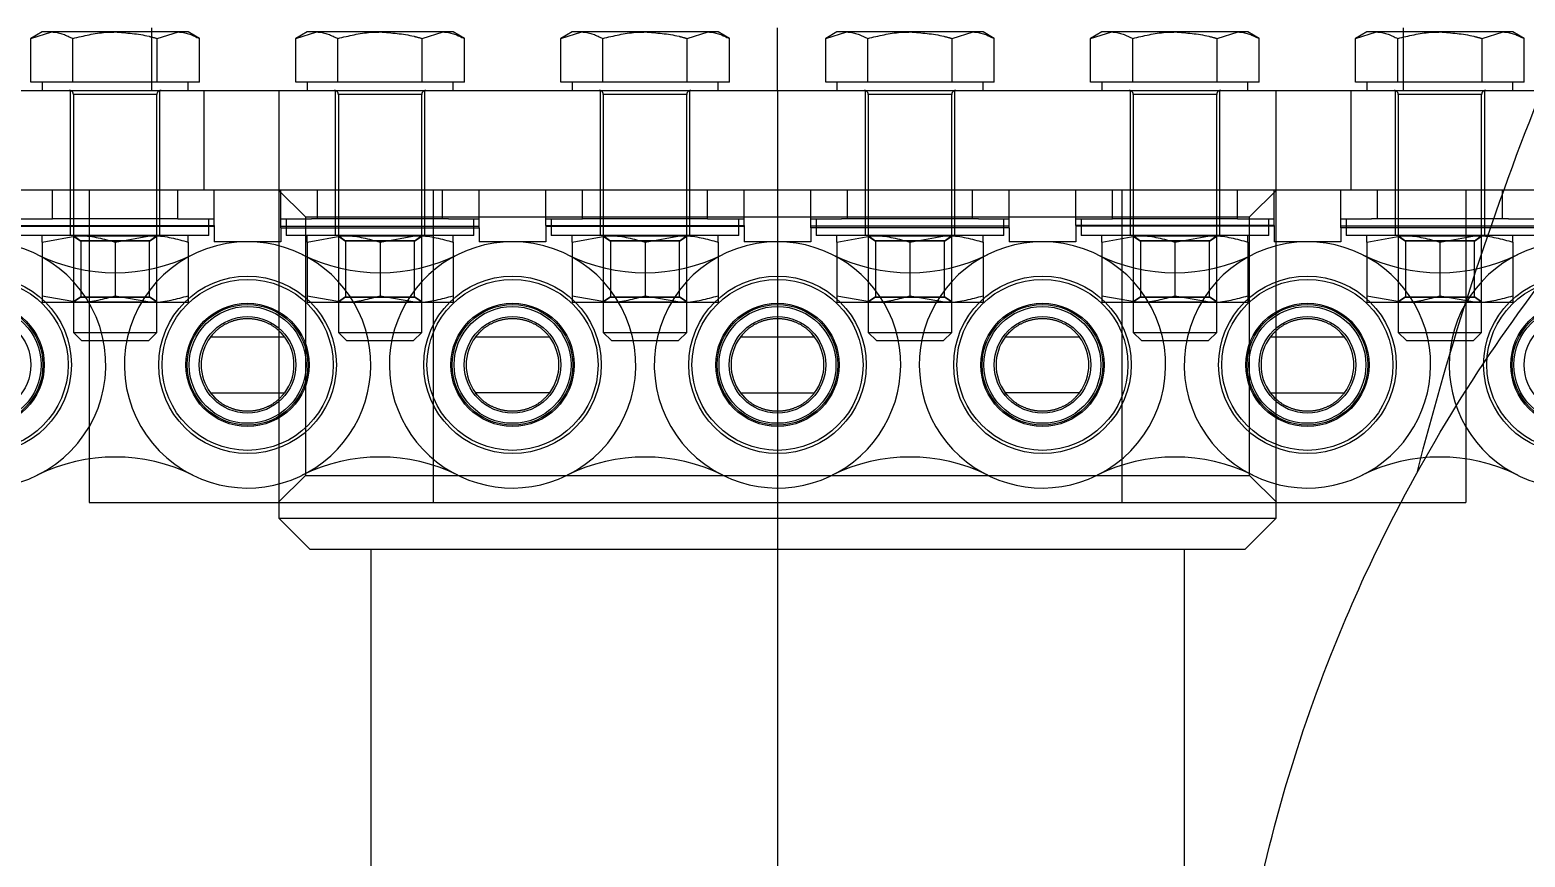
# Model space of a CAD drawing. Header units: metres. Extents: x 0 to 63075, y 0 to 44550.
# Drawn here: x 39811.7 to 39883.4, y 35993.5 to 36033.2 of the extents above; entities that cross this region are included whole.
import ezdxf

# ---------------------------------------------------------------- set-up
doc = ezdxf.new("R2010")
doc.units = ezdxf.units.M
doc.header["$LTSCALE"] = 75
doc.linetypes.add('HIDDEN2', pattern=[4.7625, 3.175, -1.5875])
for name, color, linetype in [('SDM', 7, 'Continuous'), ('SL1', 8, 'Continuous'), ('ST1', 7, 'HIDDEN2')]:
    doc.layers.add(name, color=color, linetype=linetype)

# ---------------------------------------------------------------- blocks, each defined once
blk = doc.blocks.new('A$Cf33ee68d')
at = {"layer": 'SL1'}
for points, knots in [([(16195.296, 7808.567), (16196.867, 7814.73), (16198.828, 7820.731), (16208.419, 7844.958), (16218.991, 7861.101), (16247.397, 7893.411), (16266.462, 7908.034), (16309.424, 7933.233), (16333.723, 7943.414), (16385.193, 7959.218), (16412.378, 7964.798), (16461.236, 7970.687), (16482.602, 7971.951), (16503.97, 7971.951)], [3.268342, 3.268342, 3.268342, 3.268342, 3.33702, 3.33702, 3.555753, 3.555753, 3.847507, 3.847507, 4.161667, 4.161667, 4.475826, 4.475826, 4.712315, 4.712315, 4.712315, 4.712315]), ([(16193.641, 7805.406), (16194.78, 7807.714), (16196.043, 7809.97), (16198.811, 7814.377), (16200.322, 7816.531), (16203.569, 7820.696), (16205.309, 7822.711), (16208.996, 7826.578), (16210.948, 7828.434), (16215.038, 7831.965), (16217.183, 7833.644), (16221.638, 7836.806), (16223.954, 7838.292), (16228.729, 7841.055), (16231.194, 7842.335), (16236.243, 7844.675), (16238.834, 7845.738), (16244.11, 7847.635), (16246.802, 7848.472), (16252.256, 7849.912), (16255.024, 7850.516), (16260.605, 7851.486), (16263.425, 7851.853), (16269.156, 7852.352), (16272.075, 7852.479), (16277.832, 7852.479), (16280.677, 7852.359), (16286.334, 7851.878), (16289.153, 7851.518), (16294.733, 7850.561), (16297.501, 7849.964), (16302.954, 7848.538), (16305.645, 7847.709), (16310.921, 7845.826), (16313.512, 7844.771), (16318.564, 7842.446), (16321.031, 7841.174), (16325.812, 7838.425), (16328.133, 7836.945), (16332.6, 7833.794), (16334.751, 7832.119), (16338.862, 7828.592), (16340.824, 7826.736), (16344.537, 7822.861), (16346.292, 7820.84), (16349.57, 7816.653), (16351.098, 7814.484), (16353.908, 7810.025), (16355.194, 7807.73), (16357.506, 7803.043), (16358.536, 7800.645), (16360.328, 7795.779), (16361.092, 7793.304), (16362.348, 7788.309), (16362.841, 7785.783), (16363.552, 7780.711), (16363.772, 7778.158), (16363.935, 7773.059), (16363.881, 7770.505), (16363.499, 7765.425), (16363.172, 7762.894), (16362.252, 7757.881), (16361.658, 7755.393), (16360.402, 7751.145), (16359.799, 7749.363), (16359.128, 7747.605)], [0, 0, 0, 0, 8.347088, 8.347088, 16.801546, 16.801546, 25.294866, 25.294866, 33.816343, 33.816343, 42.354668, 42.354668, 50.900516, 50.900516, 59.447382, 59.447382, 67.991426, 67.991426, 76.530877, 76.530877, 85.065412, 85.065412, 93.595637, 93.595637, 102.341976, 102.341976, 110.866853, 110.866853, 119.392248, 119.392248, 127.919257, 127.919257, 136.449361, 136.449361, 144.983739, 144.983739, 153.523022, 153.523022, 162.066924, 162.066924, 170.613742, 170.613742, 179.159719, 179.159719, 187.698431, 187.698431, 196.220556, 196.220556, 204.714645, 204.714645, 213.169447, 213.169447, 221.577596, 221.577596, 229.939064, 229.939064, 238.262231, 238.262231, 246.561882, 246.561882, 254.855919, 254.855919, 263.16276, 263.16276, 269.274674, 269.274674, 269.274674, 269.274674]), ([(16190.853, 7747.605), (16189.969, 7749.921), (16189.203, 7752.281), (16188.226, 7755.911), (16187.926, 7757.16), (16187.126, 7760.921), (16186.727, 7763.457), (16186.204, 7768.543), (16186.079, 7771.099), (16186.103, 7776.197), (16186.252, 7778.745), (16186.677, 7782.541), (16186.852, 7783.802), (16187.48, 7787.574), (16188.034, 7790.073), (16189.403, 7794.999), (16190.22, 7797.433), (16191.909, 7801.711), (16192.737, 7803.577), (16193.641, 7805.406)], [489.045531, 489.045531, 489.045531, 489.045531, 497.101846, 497.101846, 501.282361, 501.282361, 509.624189, 509.624189, 517.937387, 517.937387, 526.233023, 526.233023, 530.377623, 530.377623, 538.691256, 538.691256, 547.022089, 547.022089, 553.640068, 553.640068, 553.640068, 553.640068])]:
    blk.add_open_spline(points, degree=3, knots=knots, dxfattribs=at)
blk = doc.blocks.new('A$C6e6623c1')
at = {"layer": 'ST1'}
for p, q in [((4330.536, 1709.84), (4331.546, 1710.152)), ((4331.078, 1710.152), (4330.536, 1709.84)), ((4331.546, 1710.152), (4331.078, 1710.152)), ((4334.578, 1710.152), (4331.546, 1710.152)), ((4337.609, 1710.152), (4334.578, 1710.152)), ((4336.328, 1710.353), (4336.328, 1707.353)), ((4336.598, 1709.84), (4337.609, 1710.152)), ((4338.078, 1710.152), (4337.609, 1710.152)), ((4338.619, 1709.84), (4338.078, 1710.152)), ((4343.236, 1709.84), (4344.246, 1710.152)), ((4343.778, 1710.152), (4343.236, 1709.84)), ((4344.246, 1710.152), (4343.778, 1710.152)), ((4347.278, 1710.152), (4344.246, 1710.152)), ((4350.309, 1710.152), (4347.278, 1710.152)), ((4349.298, 1709.84), (4350.309, 1710.152)), ((4350.778, 1710.152), (4350.309, 1710.152)), ((4351.319, 1709.84), (4350.778, 1710.152)), ((4355.936, 1709.84), (4356.946, 1710.152)), ((4356.478, 1710.152), (4355.936, 1709.84)), ((4356.946, 1710.152), (4356.478, 1710.152)), ((4359.978, 1710.152), (4356.946, 1710.152)), ((4363.009, 1710.152), (4359.978, 1710.152)), ((4361.998, 1709.84), (4363.009, 1710.152)), ((4363.478, 1710.152), (4363.009, 1710.152)), ((4364.019, 1709.84), (4363.478, 1710.152)), ((4366.327, 1707.353), (4366.327, 1710.353)), ((4368.636, 1709.84), (4369.646, 1710.152)), ((4369.178, 1710.152), (4368.636, 1709.84)), ((4369.646, 1710.152), (4369.178, 1710.152)), ((4372.678, 1710.152), (4369.646, 1710.152)), ((4375.709, 1710.152), (4372.678, 1710.152)), ((4374.698, 1709.84), (4375.709, 1710.152)), ((4376.178, 1710.152), (4375.709, 1710.152)), ((4376.719, 1709.84), (4376.178, 1710.152)), ((4381.336, 1709.84), (4382.346, 1710.152)), ((4381.878, 1710.152), (4381.336, 1709.84)), ((4382.346, 1710.152), (4381.878, 1710.152)), ((4385.378, 1710.152), (4382.346, 1710.152)), ((4388.409, 1710.152), (4385.378, 1710.152)), ((4387.398, 1709.84), (4388.409, 1710.152)), ((4388.878, 1710.152), (4388.409, 1710.152)), ((4389.419, 1709.84), (4388.878, 1710.152)), ((4394.036, 1709.84), (4395.046, 1710.152)), ((4394.578, 1710.152), (4394.036, 1709.84)), ((4395.046, 1710.152), (4394.578, 1710.152)), ((4398.078, 1710.152), (4395.046, 1710.152)), ((4396.328, 1707.353), (4396.328, 1710.353)), ((4401.109, 1710.152), (4398.078, 1710.152)), ((4400.098, 1709.84), (4401.109, 1710.152)), ((4401.578, 1710.152), (4401.109, 1710.152)), ((4402.119, 1709.84), (4401.578, 1710.152)), ((4330.536, 1707.753), (4330.536, 1709.84)), ((4332.557, 1707.753), (4332.557, 1709.84)), ((4336.598, 1707.753), (4336.598, 1709.84)), ((4338.619, 1707.753), (4338.619, 1709.84)), ((4343.236, 1707.753), (4343.236, 1709.84)), ((4345.257, 1707.753), (4345.257, 1709.84)), ((4349.298, 1707.753), (4349.298, 1709.84)), ((4351.319, 1707.753), (4351.319, 1709.84)), ((4355.936, 1707.753), (4355.936, 1709.84)), ((4357.957, 1707.753), (4357.957, 1709.84)), ((4361.998, 1707.753), (4361.998, 1709.84)), ((4364.019, 1707.753), (4364.019, 1709.84)), ((4368.636, 1707.753), (4368.636, 1709.84)), ((4370.657, 1707.753), (4370.657, 1709.84)), ((4374.698, 1707.753), (4374.698, 1709.84)), ((4376.719, 1707.753), (4376.719, 1709.84)), ((4381.336, 1707.753), (4381.336, 1709.84)), ((4383.357, 1707.753), (4383.357, 1709.84)), ((4387.398, 1707.753), (4387.398, 1709.84)), ((4389.419, 1707.753), (4389.419, 1709.84)), ((4394.036, 1707.753), (4394.036, 1709.84)), ((4396.057, 1707.753), (4396.057, 1709.84)), ((4400.098, 1707.753), (4400.098, 1709.84)), ((4402.119, 1707.753), (4402.119, 1709.84)), ((4312.468, 1707.353), (4420.188, 1707.353)), ((4331.546, 1707.753), (4330.536, 1707.753)), ((4331.078, 1707.753), (4331.078, 1707.353)), ((4332.557, 1707.753), (4331.546, 1707.753)), ((4332.428, 1707.353), (4332.428, 1702.59)), ((4334.578, 1707.753), (4332.557, 1707.753)), ((4336.578, 1707.152), (4332.578, 1707.152)), ((4332.578, 1707.152), (4332.578, 1695.743)), ((4336.598, 1707.753), (4334.578, 1707.753)), ((4336.578, 1695.743), (4336.578, 1707.152)), ((4337.609, 1707.753), (4336.598, 1707.753)), ((4336.728, 1702.59), (4336.728, 1707.353)), ((4338.619, 1707.753), (4337.609, 1707.753)), ((4338.078, 1707.353), (4338.078, 1707.753)), ((4338.828, 1707.353), (4338.828, 1702.59)), ((4342.426, 1707.353), (4342.426, 1686.832)), ((4344.246, 1707.753), (4343.236, 1707.753)), ((4343.778, 1707.753), (4343.778, 1707.353)), ((4345.257, 1707.753), (4344.246, 1707.753)), ((4345.128, 1707.353), (4345.128, 1702.59)), ((4347.278, 1707.753), (4345.257, 1707.753)), ((4349.278, 1707.152), (4345.278, 1707.152)), ((4345.278, 1707.152), (4345.278, 1695.743)), ((4349.298, 1707.753), (4347.278, 1707.753)), ((4349.278, 1695.743), (4349.278, 1707.152)), ((4350.309, 1707.753), (4349.298, 1707.753)), ((4349.428, 1702.59), (4349.428, 1707.353)), ((4351.319, 1707.753), (4350.309, 1707.753)), ((4350.778, 1707.353), (4350.778, 1707.753)), ((4356.946, 1707.753), (4355.936, 1707.753)), ((4356.478, 1707.753), (4356.478, 1707.353)), ((4357.957, 1707.753), (4356.946, 1707.753)), ((4357.828, 1707.353), (4357.828, 1702.59)), ((4359.978, 1707.753), (4357.957, 1707.753)), ((4361.978, 1707.152), (4357.978, 1707.152)), ((4357.978, 1707.152), (4357.978, 1695.743)), ((4361.998, 1707.753), (4359.978, 1707.753)), ((4361.978, 1695.743), (4361.978, 1707.152)), ((4363.009, 1707.753), (4361.998, 1707.753)), ((4362.128, 1702.59), (4362.128, 1707.353)), ((4364.019, 1707.753), (4363.009, 1707.753)), ((4363.478, 1707.353), (4363.478, 1707.753)), ((4366.327, 1707.353), (4366.327, 1686.832)), ((4369.646, 1707.753), (4368.636, 1707.753)), ((4369.178, 1707.753), (4369.178, 1707.353)), ((4370.657, 1707.753), (4369.646, 1707.753)), ((4370.528, 1707.353), (4370.528, 1702.59)), ((4372.678, 1707.753), (4370.657, 1707.753)), ((4374.678, 1707.152), (4370.678, 1707.152)), ((4370.678, 1707.152), (4370.678, 1695.743)), ((4374.698, 1707.753), (4372.678, 1707.753)), ((4374.678, 1695.743), (4374.678, 1707.152)), ((4375.709, 1707.753), (4374.698, 1707.753)), ((4374.828, 1702.59), (4374.828, 1707.353)), ((4376.719, 1707.753), (4375.709, 1707.753)), ((4376.178, 1707.353), (4376.178, 1707.753)), ((4382.346, 1707.753), (4381.336, 1707.753)), ((4381.878, 1707.753), (4381.878, 1707.353)), ((4383.357, 1707.753), (4382.346, 1707.753)), ((4383.228, 1707.353), (4383.228, 1702.59)), ((4385.378, 1707.753), (4383.357, 1707.753)), ((4387.378, 1707.152), (4383.378, 1707.152)), ((4383.378, 1707.152), (4383.378, 1695.743)), ((4387.398, 1707.753), (4385.378, 1707.753)), ((4387.378, 1695.743), (4387.378, 1707.152)), ((4388.409, 1707.753), (4387.398, 1707.753)), ((4387.528, 1702.59), (4387.528, 1707.353)), ((4389.419, 1707.753), (4388.409, 1707.753)), ((4388.878, 1707.353), (4388.878, 1707.753)), ((4390.229, 1686.832), (4390.229, 1707.353)), ((4393.828, 1702.59), (4393.828, 1707.353)), ((4395.046, 1707.753), (4394.036, 1707.753)), ((4394.578, 1707.753), (4394.578, 1707.353)), ((4396.057, 1707.753), (4395.046, 1707.753)), ((4395.928, 1707.353), (4395.928, 1702.59)), ((4398.078, 1707.753), (4396.057, 1707.753)), ((4400.078, 1707.152), (4396.078, 1707.152)), ((4396.078, 1707.152), (4396.078, 1695.743)), ((4400.098, 1707.753), (4398.078, 1707.753)), ((4400.078, 1695.743), (4400.078, 1707.152)), ((4401.109, 1707.753), (4400.098, 1707.753)), ((4400.228, 1702.59), (4400.228, 1707.353)), ((4402.119, 1707.753), (4401.109, 1707.753)), ((4401.578, 1707.353), (4401.578, 1707.753)), ((4312.468, 1702.59), (4420.188, 1702.59)), ((4331.578, 1701.19), (4331.578, 1702.59)), ((4332.428, 1702.59), (4332.428, 1701.19)), ((4333.332, 1702.59), (4333.332, 1687.59)), ((4336.728, 1701.19), (4336.728, 1702.59)), ((4337.578, 1701.19), (4337.578, 1702.59)), ((4339.328, 1701.19), (4339.328, 1702.59)), ((4342.401, 1702.59), (4343.703, 1701.289)), ((4342.528, 1701.19), (4342.528, 1702.59)), ((4344.278, 1701.19), (4344.278, 1702.59)), ((4345.128, 1702.59), (4345.128, 1701.19)), ((4349.428, 1701.19), (4349.428, 1702.59)), ((4349.83, 1702.59), (4349.83, 1687.59)), ((4350.278, 1701.19), (4350.278, 1702.59)), ((4352.028, 1701.19), (4352.028, 1702.59)), ((4355.228, 1701.19), (4355.228, 1702.59)), ((4356.978, 1701.19), (4356.978, 1702.59)), ((4357.828, 1702.59), (4357.828, 1701.19)), ((4362.128, 1701.19), (4362.128, 1702.59)), ((4362.978, 1701.19), (4362.978, 1702.59)), ((4364.728, 1701.19), (4364.728, 1702.59)), ((4367.928, 1701.19), (4367.928, 1702.59)), ((4369.678, 1701.19), (4369.678, 1702.59)), ((4370.528, 1702.59), (4370.528, 1701.19)), ((4374.828, 1701.19), (4374.828, 1702.59)), ((4375.678, 1701.19), (4375.678, 1702.59)), ((4377.428, 1701.19), (4377.428, 1702.59)), ((4380.628, 1701.19), (4380.628, 1702.59)), ((4382.378, 1701.19), (4382.378, 1702.59)), ((4382.825, 1702.59), (4382.825, 1687.59)), ((4383.228, 1702.59), (4383.228, 1701.19)), ((4387.528, 1701.19), (4387.528, 1702.59)), ((4388.378, 1701.19), (4388.378, 1702.59)), ((4388.953, 1701.289), (4390.254, 1702.59)), ((4390.128, 1701.19), (4390.128, 1702.59)), ((4393.328, 1701.19), (4393.328, 1702.59)), ((4395.078, 1701.19), (4395.078, 1702.59)), ((4395.928, 1702.59), (4395.928, 1701.19)), ((4399.323, 1702.59), (4399.323, 1687.59)), ((4400.228, 1701.19), (4400.228, 1702.59)), ((4401.078, 1701.19), (4401.078, 1702.59)), ((4329.828, 1701.19), (4331.578, 1701.19)), ((4329.828, 1700.878), (4339.328, 1700.878)), ((4329.828, 1700.84), (4339.328, 1700.84)), ((4337.578, 1701.19), (4331.578, 1701.19)), ((4332.428, 1701.19), (4332.428, 1700.39)), ((4336.728, 1700.39), (4336.728, 1701.19)), ((4337.578, 1701.19), (4339.328, 1701.19)), ((4339.078, 1700.39), (4339.078, 1701.19)), ((4339.328, 1700.878), (4339.328, 1701.19)), ((4339.328, 1700.878), (4339.328, 1700.095)), ((4342.528, 1701.19), (4343.994, 1701.19)), ((4342.528, 1700.753), (4342.528, 1701.19)), ((4342.528, 1700.84), (4352.028, 1700.84)), ((4342.528, 1700.753), (4352.028, 1700.753)), ((4342.528, 1700.753), (4342.528, 1700.095)), ((4342.778, 1701.19), (4342.778, 1700.39)), ((4343.703, 1701.289), (4388.953, 1701.289)), ((4343.703, 1701.289), (4343.703, 1688.891)), ((4350.561, 1701.19), (4343.994, 1701.19)), ((4345.128, 1701.19), (4345.128, 1700.39)), ((4349.428, 1700.39), (4349.428, 1701.19)), ((4350.561, 1701.19), (4352.028, 1701.19)), ((4351.778, 1700.39), (4351.778, 1701.19)), ((4352.028, 1700.753), (4352.028, 1701.19)), ((4352.028, 1700.753), (4352.028, 1700.095)), ((4355.228, 1701.19), (4356.978, 1701.19)), ((4355.228, 1700.878), (4355.228, 1701.19)), ((4355.228, 1700.878), (4364.728, 1700.878)), ((4355.228, 1700.878), (4355.228, 1700.095)), ((4355.228, 1700.84), (4364.728, 1700.84)), ((4355.478, 1701.19), (4355.478, 1700.39)), ((4362.978, 1701.19), (4356.978, 1701.19)), ((4357.828, 1701.19), (4357.828, 1700.39)), ((4362.128, 1700.39), (4362.128, 1701.19)), ((4362.978, 1701.19), (4364.728, 1701.19)), ((4364.478, 1700.39), (4364.478, 1701.19)), ((4364.728, 1700.878), (4364.728, 1701.19)), ((4364.728, 1700.878), (4364.728, 1700.095)), ((4367.928, 1701.19), (4369.394, 1701.19)), ((4367.928, 1700.753), (4367.928, 1701.19)), ((4377.428, 1700.84), (4367.928, 1700.84)), ((4377.428, 1700.753), (4367.928, 1700.753)), ((4367.928, 1700.753), (4367.928, 1700.095)), ((4368.178, 1701.19), (4368.178, 1700.39)), ((4375.961, 1701.19), (4369.394, 1701.19)), ((4370.528, 1701.19), (4370.528, 1700.39)), ((4374.828, 1700.39), (4374.828, 1701.19)), ((4375.961, 1701.19), (4377.428, 1701.19)), ((4377.178, 1700.39), (4377.178, 1701.19)), ((4377.428, 1700.753), (4377.428, 1701.19)), ((4377.428, 1700.753), (4377.428, 1700.095)), ((4380.628, 1701.19), (4382.378, 1701.19)), ((4380.628, 1700.878), (4380.628, 1701.19)), ((4390.128, 1700.878), (4380.628, 1700.878)), ((4380.628, 1700.878), (4380.628, 1700.095)), ((4390.128, 1700.84), (4380.628, 1700.84)), ((4380.878, 1701.19), (4380.878, 1700.39)), ((4388.378, 1701.19), (4382.378, 1701.19)), ((4383.228, 1701.19), (4383.228, 1700.39)), ((4387.528, 1700.39), (4387.528, 1701.19)), ((4388.378, 1701.19), (4390.128, 1701.19)), ((4388.953, 1688.891), (4388.953, 1701.289)), ((4389.878, 1700.39), (4389.878, 1701.19)), ((4390.128, 1700.878), (4390.128, 1701.19)), ((4390.128, 1700.878), (4390.128, 1700.095)), ((4393.328, 1701.19), (4394.794, 1701.19)), ((4393.328, 1700.753), (4393.328, 1701.19)), ((4402.828, 1700.84), (4393.328, 1700.84)), ((4402.828, 1700.753), (4393.328, 1700.753)), ((4393.328, 1700.753), (4393.328, 1700.095)), ((4393.578, 1701.19), (4393.578, 1700.39)), ((4401.361, 1701.19), (4394.794, 1701.19)), ((4395.928, 1701.19), (4395.928, 1700.39)), ((4400.228, 1700.39), (4400.228, 1701.19)), ((4401.361, 1701.19), (4402.828, 1701.19)), ((4339.078, 1700.39), (4330.078, 1700.39)), ((4331.078, 1700.077), (4332.828, 1700.39)), ((4331.078, 1700.077), (4331.078, 1697.503)), ((4332.578, 1700.39), (4332.578, 1700.365)), ((4332.578, 1700.39), (4332.928, 1700.145)), ((4336.578, 1700.365), (4332.578, 1700.365)), ((4332.578, 1700.365), (4332.928, 1700.12)), ((4336.228, 1700.145), (4332.928, 1700.145)), ((4332.928, 1700.145), (4332.928, 1700.12)), ((4336.228, 1700.12), (4332.928, 1700.12)), ((4332.928, 1700.12), (4332.928, 1697.435)), ((4334.578, 1700.077), (4336.328, 1700.39)), ((4334.578, 1700.077), (4334.578, 1697.503)), ((4336.228, 1700.145), (4336.578, 1700.39)), ((4336.228, 1700.12), (4336.578, 1700.365)), ((4336.228, 1700.12), (4336.228, 1700.145)), ((4336.228, 1697.435), (4336.228, 1700.12)), ((4336.578, 1700.365), (4336.578, 1700.39)), ((4338.078, 1700.077), (4338.078, 1697.503)), ((4340.927, 1700.095), (4339.328, 1700.095)), ((4342.528, 1700.095), (4340.927, 1700.095)), ((4351.778, 1700.39), (4342.778, 1700.39)), ((4343.778, 1700.077), (4345.528, 1700.39)), ((4343.778, 1700.077), (4343.778, 1697.503)), ((4345.278, 1700.39), (4345.278, 1700.365)), ((4345.278, 1700.39), (4345.628, 1700.145)), ((4349.278, 1700.365), (4345.278, 1700.365)), ((4345.278, 1700.365), (4345.628, 1700.12)), ((4348.928, 1700.145), (4345.628, 1700.145)), ((4345.628, 1700.145), (4345.628, 1700.12)), ((4348.928, 1700.12), (4345.628, 1700.12)), ((4345.628, 1700.12), (4345.628, 1697.435)), ((4347.278, 1700.077), (4349.028, 1700.39)), ((4347.278, 1700.077), (4347.278, 1697.503)), ((4348.928, 1700.145), (4349.278, 1700.39)), ((4348.928, 1700.12), (4349.278, 1700.365)), ((4348.928, 1700.12), (4348.928, 1700.145)), ((4348.928, 1697.435), (4348.928, 1700.12)), ((4349.278, 1700.365), (4349.278, 1700.39)), ((4350.778, 1700.077), (4350.778, 1697.503)), ((4353.627, 1700.095), (4352.028, 1700.095)), ((4355.228, 1700.095), (4353.627, 1700.095)), ((4364.478, 1700.39), (4355.478, 1700.39)), ((4356.478, 1700.077), (4358.228, 1700.39)), ((4356.478, 1700.077), (4356.478, 1697.503)), ((4357.978, 1700.39), (4357.978, 1700.365)), ((4357.978, 1700.39), (4358.328, 1700.145)), ((4361.978, 1700.365), (4357.978, 1700.365)), ((4357.978, 1700.365), (4358.328, 1700.12)), ((4361.628, 1700.145), (4358.328, 1700.145)), ((4358.328, 1700.145), (4358.328, 1700.12)), ((4361.628, 1700.12), (4358.328, 1700.12)), ((4358.328, 1700.12), (4358.328, 1697.435)), ((4359.978, 1700.077), (4361.728, 1700.39)), ((4359.978, 1700.077), (4359.978, 1697.503)), ((4361.628, 1700.145), (4361.978, 1700.39)), ((4361.628, 1700.12), (4361.978, 1700.365)), ((4361.628, 1700.12), (4361.628, 1700.145)), ((4361.628, 1697.435), (4361.628, 1700.12)), ((4361.978, 1700.365), (4361.978, 1700.39)), ((4363.478, 1700.077), (4363.478, 1697.503)), ((4366.327, 1700.095), (4364.728, 1700.095)), ((4367.928, 1700.095), (4366.327, 1700.095)), ((4377.178, 1700.39), (4368.178, 1700.39)), ((4369.178, 1700.077), (4370.928, 1700.39)), ((4369.178, 1700.077), (4369.178, 1697.503)), ((4370.678, 1700.39), (4370.678, 1700.365)), ((4370.678, 1700.39), (4371.028, 1700.145)), ((4374.678, 1700.365), (4370.678, 1700.365)), ((4370.678, 1700.365), (4371.028, 1700.12)), ((4374.328, 1700.145), (4371.028, 1700.145)), ((4371.028, 1700.145), (4371.028, 1700.12)), ((4374.328, 1700.12), (4371.028, 1700.12)), ((4371.028, 1700.12), (4371.028, 1697.435)), ((4372.678, 1700.077), (4374.428, 1700.39)), ((4372.678, 1700.077), (4372.678, 1697.503)), ((4374.328, 1700.145), (4374.678, 1700.39)), ((4374.328, 1700.12), (4374.678, 1700.365)), ((4374.328, 1700.12), (4374.328, 1700.145)), ((4374.328, 1697.435), (4374.328, 1700.12)), ((4374.678, 1700.365), (4374.678, 1700.39)), ((4376.178, 1700.077), (4376.178, 1697.503)), ((4379.027, 1700.095), (4377.428, 1700.095)), ((4380.628, 1700.095), (4379.027, 1700.095)), ((4389.878, 1700.39), (4380.878, 1700.39)), ((4381.878, 1700.077), (4383.628, 1700.39)), ((4381.878, 1700.077), (4381.878, 1697.503)), ((4383.378, 1700.39), (4383.728, 1700.145)), ((4383.378, 1700.39), (4383.378, 1700.365)), ((4387.378, 1700.365), (4383.378, 1700.365)), ((4383.378, 1700.365), (4383.728, 1700.12)), ((4387.028, 1700.145), (4383.728, 1700.145)), ((4383.728, 1700.145), (4383.728, 1700.12)), ((4387.028, 1700.12), (4383.728, 1700.12)), ((4383.728, 1700.12), (4383.728, 1697.435)), ((4385.378, 1700.077), (4387.128, 1700.39)), ((4385.378, 1700.077), (4385.378, 1697.503)), ((4387.028, 1700.145), (4387.378, 1700.39)), ((4387.028, 1700.12), (4387.378, 1700.365)), ((4387.028, 1700.12), (4387.028, 1700.145)), ((4387.028, 1697.435), (4387.028, 1700.12)), ((4387.378, 1700.365), (4387.378, 1700.39)), ((4388.878, 1700.077), (4388.878, 1697.503)), ((4391.727, 1700.095), (4390.128, 1700.095)), ((4393.328, 1700.095), (4391.727, 1700.095)), ((4402.578, 1700.39), (4393.578, 1700.39)), ((4394.578, 1700.077), (4396.328, 1700.39)), ((4394.578, 1700.077), (4394.578, 1697.503)), ((4396.078, 1700.39), (4396.078, 1700.365)), ((4396.078, 1700.39), (4396.428, 1700.145)), ((4400.078, 1700.365), (4396.078, 1700.365)), ((4396.078, 1700.365), (4396.428, 1700.12)), ((4399.728, 1700.145), (4396.428, 1700.145)), ((4396.428, 1700.145), (4396.428, 1700.12)), ((4399.728, 1700.12), (4396.428, 1700.12)), ((4396.428, 1700.12), (4396.428, 1697.435)), ((4398.078, 1700.077), (4399.828, 1700.39)), ((4398.078, 1700.077), (4398.078, 1697.503)), ((4399.728, 1700.145), (4400.078, 1700.39)), ((4399.728, 1700.12), (4400.078, 1700.365)), ((4399.728, 1700.12), (4399.728, 1700.145)), ((4399.728, 1697.435), (4399.728, 1700.12)), ((4400.078, 1700.365), (4400.078, 1700.39)), ((4401.578, 1700.077), (4401.578, 1697.503)), ((4331.078, 1697.503), (4332.828, 1697.19)), ((4331.078, 1697.19), (4332.828, 1697.19)), ((4332.928, 1697.46), (4332.578, 1697.215)), ((4332.928, 1697.435), (4332.578, 1697.19)), ((4332.578, 1697.215), (4336.578, 1697.215)), ((4332.828, 1697.19), (4336.328, 1697.19)), ((4332.928, 1697.46), (4336.228, 1697.46)), ((4332.928, 1697.435), (4336.228, 1697.435)), ((4334.578, 1697.503), (4336.328, 1697.19)), ((4336.578, 1697.215), (4336.228, 1697.46)), ((4336.578, 1697.19), (4336.228, 1697.435)), ((4336.328, 1697.19), (4338.078, 1697.19)), ((4343.778, 1697.503), (4345.528, 1697.19)), ((4343.778, 1697.19), (4345.528, 1697.19)), ((4345.628, 1697.46), (4345.278, 1697.215)), ((4345.628, 1697.435), (4345.278, 1697.19)), ((4345.278, 1697.215), (4349.278, 1697.215)), ((4345.528, 1697.19), (4349.028, 1697.19)), ((4345.628, 1697.46), (4348.928, 1697.46)), ((4345.628, 1697.435), (4348.928, 1697.435)), ((4347.278, 1697.503), (4349.028, 1697.19)), ((4349.278, 1697.215), (4348.928, 1697.46)), ((4349.278, 1697.19), (4348.928, 1697.435)), ((4349.028, 1697.19), (4350.778, 1697.19)), ((4356.478, 1697.503), (4358.228, 1697.19)), ((4356.478, 1697.19), (4358.228, 1697.19)), ((4358.328, 1697.46), (4357.978, 1697.215)), ((4358.328, 1697.435), (4357.978, 1697.19)), ((4357.978, 1697.215), (4361.978, 1697.215)), ((4358.228, 1697.19), (4361.728, 1697.19)), ((4358.328, 1697.46), (4361.628, 1697.46)), ((4358.328, 1697.435), (4361.628, 1697.435)), ((4359.978, 1697.503), (4361.728, 1697.19)), ((4361.978, 1697.215), (4361.628, 1697.46)), ((4361.978, 1697.19), (4361.628, 1697.435)), ((4361.728, 1697.19), (4363.478, 1697.19)), ((4369.178, 1697.503), (4370.928, 1697.19)), ((4369.178, 1697.19), (4370.928, 1697.19)), ((4371.028, 1697.46), (4370.678, 1697.215)), ((4371.028, 1697.435), (4370.678, 1697.19)), ((4370.678, 1697.215), (4374.678, 1697.215)), ((4370.928, 1697.19), (4374.428, 1697.19)), ((4371.028, 1697.46), (4374.328, 1697.46)), ((4371.028, 1697.435), (4374.328, 1697.435)), ((4372.678, 1697.503), (4374.428, 1697.19)), ((4374.678, 1697.215), (4374.328, 1697.46)), ((4374.678, 1697.19), (4374.328, 1697.435)), ((4374.428, 1697.19), (4376.178, 1697.19)), ((4381.878, 1697.503), (4383.628, 1697.19)), ((4381.878, 1697.19), (4383.628, 1697.19)), ((4383.728, 1697.46), (4383.378, 1697.215)), ((4383.728, 1697.435), (4383.378, 1697.19)), ((4383.378, 1697.215), (4387.378, 1697.215)), ((4383.628, 1697.19), (4387.128, 1697.19)), ((4383.728, 1697.46), (4387.028, 1697.46)), ((4383.728, 1697.435), (4387.028, 1697.435)), ((4385.378, 1697.503), (4387.128, 1697.19)), ((4387.378, 1697.215), (4387.028, 1697.46)), ((4387.378, 1697.19), (4387.028, 1697.435)), ((4387.128, 1697.19), (4388.878, 1697.19)), ((4394.578, 1697.503), (4396.328, 1697.19)), ((4394.578, 1697.19), (4396.328, 1697.19)), ((4396.428, 1697.46), (4396.078, 1697.215)), ((4396.428, 1697.435), (4396.078, 1697.19)), ((4396.078, 1697.215), (4400.078, 1697.215)), ((4396.328, 1697.19), (4399.828, 1697.19)), ((4396.428, 1697.46), (4399.728, 1697.46)), ((4396.428, 1697.435), (4399.728, 1697.435)), ((4398.078, 1697.503), (4399.828, 1697.19)), ((4400.078, 1697.215), (4399.728, 1697.46)), ((4400.078, 1697.19), (4399.728, 1697.435)), ((4399.828, 1697.19), (4401.578, 1697.19)), ((4332.578, 1695.743), (4336.578, 1695.743)), ((4332.578, 1695.743), (4332.968, 1695.353)), ((4336.188, 1695.353), (4336.578, 1695.743)), ((4339.237, 1695.637), (4339.147, 1695.525)), ((4342.708, 1695.525), (4342.534, 1695.73)), ((4345.278, 1695.743), (4349.278, 1695.743)), ((4345.278, 1695.743), (4345.668, 1695.353)), ((4348.888, 1695.353), (4349.278, 1695.743)), ((4357.978, 1695.743), (4361.978, 1695.743)), ((4357.978, 1695.743), (4358.368, 1695.353)), ((4361.588, 1695.353), (4361.978, 1695.743)), ((4364.637, 1695.637), (4364.547, 1695.525)), ((4368.108, 1695.525), (4367.934, 1695.73)), ((4370.678, 1695.743), (4374.678, 1695.743)), ((4370.678, 1695.743), (4371.068, 1695.353)), ((4374.288, 1695.353), (4374.678, 1695.743)), ((4383.378, 1695.743), (4387.378, 1695.743)), ((4383.378, 1695.743), (4383.768, 1695.353)), ((4386.988, 1695.353), (4387.378, 1695.743)), ((4390.037, 1695.637), (4389.947, 1695.525)), ((4393.508, 1695.525), (4393.334, 1695.73)), ((4396.078, 1695.743), (4400.078, 1695.743)), ((4396.078, 1695.743), (4396.468, 1695.353)), ((4399.688, 1695.353), (4400.078, 1695.743)), ((4332.968, 1695.353), (4336.188, 1695.353)), ((4342.708, 1695.525), (4339.147, 1695.525)), ((4345.668, 1695.353), (4348.888, 1695.353)), ((4355.408, 1695.525), (4351.847, 1695.525)), ((4358.368, 1695.353), (4361.588, 1695.353)), ((4368.108, 1695.525), (4364.547, 1695.525)), ((4371.068, 1695.353), (4374.288, 1695.353)), ((4380.808, 1695.525), (4377.247, 1695.525)), ((4383.768, 1695.353), (4386.988, 1695.353)), ((4393.508, 1695.525), (4389.947, 1695.525)), ((4396.468, 1695.353), (4399.688, 1695.353)), ((4339.147, 1692.855), (4342.708, 1692.855)), ((4355.408, 1692.855), (4351.847, 1692.855)), ((4351.937, 1692.743), (4351.847, 1692.855)), ((4355.408, 1692.855), (4355.234, 1692.65)), ((4364.547, 1692.855), (4368.108, 1692.855)), ((4380.808, 1692.855), (4377.247, 1692.855)), ((4377.337, 1692.743), (4377.247, 1692.855)), ((4380.808, 1692.855), (4380.634, 1692.65)), ((4389.947, 1692.855), (4393.508, 1692.855)), ((4343.703, 1688.891), (4342.401, 1687.59)), ((4343.703, 1688.891), (4388.953, 1688.891)), ((4390.254, 1687.59), (4388.953, 1688.891)), ((4333.332, 1687.59), (4349.83, 1687.59)), ((4349.83, 1687.59), (4382.825, 1687.59)), ((4382.825, 1687.59), (4399.323, 1687.59)), ((4342.426, 1686.832), (4366.327, 1686.832)), ((4342.426, 1686.832), (4343.905, 1685.353)), ((4366.327, 1686.832), (4366.327, 1685.353)), ((4366.327, 1686.832), (4390.229, 1686.832)), ((4388.75, 1685.353), (4390.229, 1686.832)), ((4343.905, 1685.353), (4366.327, 1685.353)), ((4346.828, 1685.353), (4346.828, 1622.652)), ((4366.327, 1685.353), (4388.75, 1685.353)), ((4366.327, 1685.353), (4366.327, 1622.652)), ((4385.828, 1622.652), (4385.828, 1685.353))]:
    blk.add_line(p, q, dxfattribs=at)
at = {"layer": 'ST1', "flags": 128}
for points in [[(4351.847, 1695.525), (4352.054, 1695.763), (4352.164, 1695.866)], [(4377.247, 1695.525), (4377.454, 1695.763), (4377.564, 1695.866)], [(4339.147, 1692.855), (4339.354, 1692.617), (4339.464, 1692.514)], [(4364.547, 1692.855), (4364.754, 1692.617), (4364.864, 1692.514)], [(4389.947, 1692.855), (4390.154, 1692.617), (4390.264, 1692.514)]]:
    blk.add_lwpolyline(points, dxfattribs=at)
at = {"layer": 'ST1'}
for centre, radius in [((4328.228, 1694.19), 4.255), ((4328.228, 1694.19), 4.1), ((4328.228, 1694.19), 4.1), ((4328.228, 1694.19), 4.1), ((4328.228, 1694.19), 4.1), ((4340.927, 1694.19), 4.255), ((4340.927, 1694.19), 4.1), ((4340.927, 1694.19), 4.1), ((4340.927, 1694.19), 4.1), ((4340.927, 1694.19), 4.1), ((4353.627, 1694.19), 4.255), ((4353.627, 1694.19), 4.1), ((4353.627, 1694.19), 4.1), ((4353.627, 1694.19), 4.1), ((4353.627, 1694.19), 4.1), ((4366.327, 1694.19), 4.255), ((4366.327, 1694.19), 4.1), ((4366.327, 1694.19), 4.1), ((4366.327, 1694.19), 4.1), ((4366.327, 1694.19), 4.1), ((4379.027, 1694.19), 4.255), ((4379.027, 1694.19), 4.1), ((4379.027, 1694.19), 4.1), ((4379.027, 1694.19), 4.1), ((4379.027, 1694.19), 4.1), ((4391.727, 1694.19), 4.255), ((4391.727, 1694.19), 4.1), ((4391.727, 1694.19), 4.1), ((4391.727, 1694.19), 4.1), ((4391.727, 1694.19), 4.1), ((4404.428, 1694.19), 4.255), ((4404.428, 1694.19), 4.1), ((4404.428, 1694.19), 4.1), ((4404.428, 1694.19), 4.1), ((4404.428, 1694.19), 4.1), ((4328.228, 1694.19), 2.955), ((4328.228, 1694.19), 2.892), ((4340.927, 1694.19), 2.955), ((4340.927, 1694.19), 2.893), ((4353.627, 1694.19), 2.955), ((4353.627, 1694.19), 2.892), ((4366.327, 1694.19), 2.955), ((4366.327, 1694.19), 2.892), ((4379.027, 1694.19), 2.955), ((4379.027, 1694.19), 2.893), ((4391.727, 1694.19), 2.955), ((4391.727, 1694.19), 2.892), ((4404.428, 1694.19), 2.955), ((4404.428, 1694.19), 2.892), ((4328.228, 1694.19), 2.803), ((4328.228, 1694.19), 2.314), ((4340.927, 1694.19), 2.803), ((4340.927, 1694.19), 2.314), ((4353.627, 1694.19), 2.803), ((4353.627, 1694.19), 2.314), ((4366.327, 1694.19), 2.803), ((4366.327, 1694.19), 2.314), ((4379.027, 1694.19), 2.803), ((4379.027, 1694.19), 2.314), ((4391.727, 1694.19), 2.803), ((4391.727, 1694.19), 2.314), ((4404.428, 1694.19), 2.803), ((4404.428, 1694.19), 2.314)]:
    blk.add_circle(centre, radius, dxfattribs=at)
for centre, radius, start, end in [((4332.378, 1707.152), 0.2, 0, 90), ((4336.778, 1707.152), 0.2, 90, 180), ((4345.078, 1707.152), 0.2, 0, 90), ((4349.478, 1707.152), 0.2, 90, 180), ((4357.778, 1707.152), 0.2, 0, 90), ((4362.178, 1707.152), 0.2, 90, 180), ((4370.478, 1707.152), 0.2, 0, 90), ((4374.878, 1707.152), 0.2, 90, 180), ((4383.178, 1707.152), 0.2, 0, 90), ((4387.578, 1707.152), 0.2, 90, 180), ((4395.878, 1707.152), 0.2, 0, 90), ((4400.278, 1707.152), 0.2, 90, 180), ((4328.228, 1694.19), 5.905, 90, 296.35916), ((4328.228, 1694.19), 5.905, 296.35916, 90), ((4340.927, 1694.19), 5.905, 90, 243.64084), ((4340.927, 1694.19), 5.905, 243.64084, 90), ((4353.627, 1694.19), 5.905, 90, 296.35916), ((4353.627, 1694.19), 5.905, 296.35916, 90), ((4366.327, 1694.19), 5.905, 90, 243.64084), ((4366.327, 1694.19), 5.905, 243.64084, 90), ((4379.027, 1694.19), 5.905, 90, 296.35916), ((4379.027, 1694.19), 5.905, 296.35916, 90), ((4391.727, 1694.19), 5.905, 90, 243.64084), ((4391.727, 1694.19), 5.905, 243.64084, 90), ((4404.428, 1694.19), 5.905, 90, 296.35916), ((4334.578, 1707.005), 8.397, 243.64084, 296.35916), ((4347.278, 1707.005), 8.397, 243.64084, 296.35916), ((4359.978, 1707.005), 8.397, 243.64084, 296.35916), ((4372.678, 1707.005), 8.397, 243.64084, 296.35916), ((4385.378, 1707.005), 8.397, 243.64084, 296.35916), ((4398.078, 1707.005), 8.397, 243.64084, 296.35916), ((4340.927, 1694.19), 2.225, 143.1301, 216.8699), ((4340.927, 1694.19), 2.225, 323.1301, 36.8699), ((4353.627, 1694.19), 2.225, 143.1301, 216.8699), ((4353.627, 1694.19), 2.225, 323.1301, 36.8699), ((4366.327, 1694.19), 2.225, 143.1301, 216.8699), ((4366.327, 1694.19), 2.225, 323.1301, 36.8699), ((4379.027, 1694.19), 2.225, 143.1301, 216.8699), ((4379.027, 1694.19), 2.225, 323.1301, 36.8699), ((4391.727, 1694.19), 2.225, 143.1301, 216.8699), ((4391.727, 1694.19), 2.225, 323.1301, 36.8699), ((4334.578, 1681.375), 8.397, 63.64084, 116.35916), ((4347.278, 1681.375), 8.397, 63.64084, 116.35916), ((4359.978, 1681.375), 8.397, 63.64084, 116.35916), ((4372.678, 1681.375), 8.397, 63.64084, 116.35916), ((4385.378, 1681.375), 8.397, 63.64084, 116.35916), ((4398.078, 1681.375), 8.397, 63.64084, 116.35916)]:
    blk.add_arc(centre, radius, start, end, dxfattribs=at)
for points, knots in [([(4331.546, 1710.152), (4331.57, 1710.152), (4331.912, 1710.148), (4332.246, 1709.988), (4332.557, 1709.84)], [0, 0, 0, 0, 0.070174, 1, 1, 1, 1]), ([(4332.557, 1709.84), (4333.075, 1709.969), (4333.742, 1710.135), (4334.426, 1710.149), (4334.578, 1710.152)], [0, 0, 0, 0, 0.778131, 1, 1, 1, 1]), ([(4334.578, 1710.152), (4335.126, 1710.112), (4335.81, 1710.061), (4336.468, 1709.877), (4336.598, 1709.84)], [0, 0, 0, 0, 0.801725, 1, 1, 1, 1]), ([(4337.609, 1710.152), (4337.633, 1710.152), (4337.974, 1710.148), (4338.308, 1709.988), (4338.619, 1709.84)], [0, 0, 0, 0, 0.070174, 1, 1, 1, 1]), ([(4344.246, 1710.152), (4344.27, 1710.152), (4344.612, 1710.148), (4344.946, 1709.988), (4345.257, 1709.84)], [0, 0, 0, 0, 0.070174, 1, 1, 1, 1]), ([(4345.257, 1709.84), (4345.775, 1709.969), (4346.442, 1710.135), (4347.126, 1710.149), (4347.278, 1710.152)], [0, 0, 0, 0, 0.778131, 1, 1, 1, 1]), ([(4347.278, 1710.152), (4347.826, 1710.112), (4348.51, 1710.061), (4349.168, 1709.877), (4349.298, 1709.84)], [0, 0, 0, 0, 0.801725, 1, 1, 1, 1]), ([(4350.309, 1710.152), (4350.333, 1710.152), (4350.674, 1710.148), (4351.008, 1709.988), (4351.319, 1709.84)], [0, 0, 0, 0, 0.070174, 1, 1, 1, 1]), ([(4356.946, 1710.152), (4356.97, 1710.152), (4357.312, 1710.148), (4357.646, 1709.988), (4357.957, 1709.84)], [0, 0, 0, 0, 0.070174, 1, 1, 1, 1]), ([(4357.957, 1709.84), (4358.475, 1709.969), (4359.142, 1710.135), (4359.826, 1710.149), (4359.978, 1710.152)], [0, 0, 0, 0, 0.778131, 1, 1, 1, 1]), ([(4359.978, 1710.152), (4360.526, 1710.112), (4361.21, 1710.061), (4361.868, 1709.877), (4361.998, 1709.84)], [0, 0, 0, 0, 0.801725, 1, 1, 1, 1]), ([(4363.009, 1710.152), (4363.033, 1710.152), (4363.374, 1710.148), (4363.708, 1709.988), (4364.019, 1709.84)], [0, 0, 0, 0, 0.070174, 1, 1, 1, 1]), ([(4369.646, 1710.152), (4369.67, 1710.152), (4370.012, 1710.148), (4370.346, 1709.988), (4370.657, 1709.84)], [0, 0, 0, 0, 0.070174, 1, 1, 1, 1]), ([(4370.657, 1709.84), (4371.175, 1709.969), (4371.842, 1710.135), (4372.526, 1710.149), (4372.678, 1710.152)], [0, 0, 0, 0, 0.778131, 1, 1, 1, 1]), ([(4372.678, 1710.152), (4373.226, 1710.112), (4373.91, 1710.061), (4374.568, 1709.877), (4374.698, 1709.84)], [0, 0, 0, 0, 0.801725, 1, 1, 1, 1]), ([(4375.709, 1710.152), (4375.733, 1710.152), (4376.074, 1710.148), (4376.408, 1709.988), (4376.719, 1709.84)], [0, 0, 0, 0, 0.070174, 1, 1, 1, 1]), ([(4382.346, 1710.152), (4382.37, 1710.152), (4382.712, 1710.148), (4383.046, 1709.988), (4383.357, 1709.84)], [0, 0, 0, 0, 0.070174, 1, 1, 1, 1]), ([(4383.357, 1709.84), (4383.875, 1709.969), (4384.542, 1710.135), (4385.226, 1710.149), (4385.378, 1710.152)], [0, 0, 0, 0, 0.778131, 1, 1, 1, 1]), ([(4385.378, 1710.152), (4385.926, 1710.112), (4386.61, 1710.061), (4387.268, 1709.877), (4387.398, 1709.84)], [0, 0, 0, 0, 0.801725, 1, 1, 1, 1]), ([(4388.409, 1710.152), (4388.433, 1710.152), (4388.774, 1710.148), (4389.108, 1709.988), (4389.419, 1709.84)], [0, 0, 0, 0, 0.070174, 1, 1, 1, 1]), ([(4395.046, 1710.152), (4395.07, 1710.152), (4395.412, 1710.148), (4395.746, 1709.988), (4396.057, 1709.84)], [0, 0, 0, 0, 0.070174, 1, 1, 1, 1]), ([(4396.057, 1709.84), (4396.575, 1709.969), (4397.242, 1710.135), (4397.926, 1710.149), (4398.078, 1710.152)], [0, 0, 0, 0, 0.778131, 1, 1, 1, 1]), ([(4398.078, 1710.152), (4398.626, 1710.112), (4399.31, 1710.061), (4399.968, 1709.877), (4400.098, 1709.84)], [0, 0, 0, 0, 0.801725, 1, 1, 1, 1]), ([(4401.109, 1710.152), (4401.133, 1710.152), (4401.474, 1710.148), (4401.808, 1709.988), (4402.119, 1709.84)], [0, 0, 0, 0, 0.070174, 1, 1, 1, 1]), ([(4331.078, 1700.077), (4331.078, 1700.125), (4331.078, 1700.308), (4331.078, 1700.355), (4331.078, 1700.39)], [0, 0, 0, 0, 0.257551, 1, 1, 1, 1]), ([(4332.828, 1700.39), (4332.869, 1700.39), (4333.46, 1700.385), (4334.039, 1700.226), (4334.578, 1700.077)], [0, 0, 0, 0, 0.070174, 1, 1, 1, 1]), ([(4336.328, 1700.39), (4336.369, 1700.39), (4336.96, 1700.385), (4337.539, 1700.226), (4338.078, 1700.077)], [0, 0, 0, 0, 0.0701742, 1, 1, 1, 1]), ([(4338.078, 1700.077), (4338.078, 1700.125), (4338.078, 1700.308), (4338.078, 1700.355), (4338.078, 1700.39)], [0, 0, 0, 0, 0.257551, 1, 1, 1, 1]), ([(4343.778, 1700.077), (4343.778, 1700.125), (4343.778, 1700.308), (4343.778, 1700.355), (4343.778, 1700.39)], [0, 0, 0, 0, 0.257551, 1, 1, 1, 1]), ([(4345.528, 1700.39), (4345.569, 1700.39), (4346.16, 1700.385), (4346.739, 1700.226), (4347.278, 1700.077)], [0, 0, 0, 0, 0.070174, 1, 1, 1, 1]), ([(4349.028, 1700.39), (4349.069, 1700.39), (4349.66, 1700.385), (4350.239, 1700.226), (4350.778, 1700.077)], [0, 0, 0, 0, 0.0701742, 1, 1, 1, 1]), ([(4350.778, 1700.077), (4350.778, 1700.125), (4350.778, 1700.308), (4350.778, 1700.355), (4350.778, 1700.39)], [0, 0, 0, 0, 0.257551, 1, 1, 1, 1]), ([(4356.478, 1700.077), (4356.478, 1700.125), (4356.478, 1700.308), (4356.478, 1700.355), (4356.478, 1700.39)], [0, 0, 0, 0, 0.257551, 1, 1, 1, 1]), ([(4358.228, 1700.39), (4358.269, 1700.39), (4358.86, 1700.385), (4359.439, 1700.226), (4359.978, 1700.077)], [0, 0, 0, 0, 0.070174, 1, 1, 1, 1]), ([(4361.728, 1700.39), (4361.769, 1700.39), (4362.36, 1700.385), (4362.939, 1700.226), (4363.478, 1700.077)], [0, 0, 0, 0, 0.0701742, 1, 1, 1, 1]), ([(4363.478, 1700.077), (4363.478, 1700.125), (4363.478, 1700.308), (4363.478, 1700.355), (4363.478, 1700.39)], [0, 0, 0, 0, 0.257551, 1, 1, 1, 1]), ([(4369.178, 1700.077), (4369.178, 1700.125), (4369.178, 1700.308), (4369.178, 1700.355), (4369.178, 1700.39)], [0, 0, 0, 0, 0.257551, 1, 1, 1, 1]), ([(4370.928, 1700.39), (4370.969, 1700.39), (4371.56, 1700.385), (4372.139, 1700.226), (4372.678, 1700.077)], [0, 0, 0, 0, 0.070174, 1, 1, 1, 1]), ([(4374.428, 1700.39), (4374.469, 1700.39), (4375.06, 1700.385), (4375.639, 1700.226), (4376.178, 1700.077)], [0, 0, 0, 0, 0.0701742, 1, 1, 1, 1]), ([(4376.178, 1700.077), (4376.178, 1700.125), (4376.178, 1700.308), (4376.178, 1700.355), (4376.178, 1700.39)], [0, 0, 0, 0, 0.257551, 1, 1, 1, 1]), ([(4381.878, 1700.077), (4381.878, 1700.125), (4381.878, 1700.308), (4381.878, 1700.355), (4381.878, 1700.39)], [0, 0, 0, 0, 0.257551, 1, 1, 1, 1]), ([(4383.628, 1700.39), (4383.669, 1700.39), (4384.26, 1700.385), (4384.839, 1700.226), (4385.378, 1700.077)], [0, 0, 0, 0, 0.070174, 1, 1, 1, 1]), ([(4387.128, 1700.39), (4387.169, 1700.39), (4387.76, 1700.385), (4388.339, 1700.226), (4388.878, 1700.077)], [0, 0, 0, 0, 0.0701742, 1, 1, 1, 1]), ([(4388.878, 1700.077), (4388.878, 1700.125), (4388.878, 1700.308), (4388.878, 1700.355), (4388.878, 1700.39)], [0, 0, 0, 0, 0.257551, 1, 1, 1, 1]), ([(4394.578, 1700.077), (4394.578, 1700.125), (4394.578, 1700.308), (4394.578, 1700.355), (4394.578, 1700.39)], [0, 0, 0, 0, 0.257551, 1, 1, 1, 1]), ([(4396.328, 1700.39), (4396.369, 1700.39), (4396.96, 1700.385), (4397.539, 1700.226), (4398.078, 1700.077)], [0, 0, 0, 0, 0.070174, 1, 1, 1, 1]), ([(4399.828, 1700.39), (4399.869, 1700.39), (4400.46, 1700.385), (4401.039, 1700.226), (4401.578, 1700.077)], [0, 0, 0, 0, 0.0701742, 1, 1, 1, 1]), ([(4401.578, 1700.077), (4401.578, 1700.125), (4401.578, 1700.308), (4401.578, 1700.355), (4401.578, 1700.39)], [0, 0, 0, 0, 0.257551, 1, 1, 1, 1]), ([(4331.078, 1697.503), (4331.078, 1697.455), (4331.078, 1697.272), (4331.078, 1697.225), (4331.078, 1697.19)], [0, 0, 0, 0, 0.257551, 1, 1, 1, 1]), ([(4332.828, 1697.19), (4332.869, 1697.19), (4333.46, 1697.195), (4334.039, 1697.354), (4334.578, 1697.503)], [0, 0, 0, 0, 0.070174, 1, 1, 1, 1]), ([(4336.328, 1697.19), (4336.369, 1697.19), (4336.96, 1697.195), (4337.539, 1697.354), (4338.078, 1697.503)], [0, 0, 0, 0, 0.0701742, 1, 1, 1, 1]), ([(4338.078, 1697.503), (4338.078, 1697.455), (4338.078, 1697.272), (4338.078, 1697.225), (4338.078, 1697.19)], [0, 0, 0, 0, 0.257551, 1, 1, 1, 1]), ([(4343.778, 1697.503), (4343.778, 1697.455), (4343.778, 1697.272), (4343.778, 1697.225), (4343.778, 1697.19)], [0, 0, 0, 0, 0.257551, 1, 1, 1, 1]), ([(4345.528, 1697.19), (4345.569, 1697.19), (4346.16, 1697.195), (4346.739, 1697.354), (4347.278, 1697.503)], [0, 0, 0, 0, 0.070174, 1, 1, 1, 1]), ([(4349.028, 1697.19), (4349.069, 1697.19), (4349.66, 1697.195), (4350.239, 1697.354), (4350.778, 1697.503)], [0, 0, 0, 0, 0.0701742, 1, 1, 1, 1]), ([(4350.778, 1697.503), (4350.778, 1697.455), (4350.778, 1697.272), (4350.778, 1697.225), (4350.778, 1697.19)], [0, 0, 0, 0, 0.257551, 1, 1, 1, 1]), ([(4356.478, 1697.503), (4356.478, 1697.455), (4356.478, 1697.272), (4356.478, 1697.225), (4356.478, 1697.19)], [0, 0, 0, 0, 0.257551, 1, 1, 1, 1]), ([(4358.228, 1697.19), (4358.269, 1697.19), (4358.86, 1697.195), (4359.439, 1697.354), (4359.978, 1697.503)], [0, 0, 0, 0, 0.070174, 1, 1, 1, 1]), ([(4361.728, 1697.19), (4361.769, 1697.19), (4362.36, 1697.195), (4362.939, 1697.354), (4363.478, 1697.503)], [0, 0, 0, 0, 0.0701742, 1, 1, 1, 1]), ([(4363.478, 1697.503), (4363.478, 1697.455), (4363.478, 1697.272), (4363.478, 1697.225), (4363.478, 1697.19)], [0, 0, 0, 0, 0.257551, 1, 1, 1, 1]), ([(4369.178, 1697.503), (4369.178, 1697.455), (4369.178, 1697.272), (4369.178, 1697.225), (4369.178, 1697.19)], [0, 0, 0, 0, 0.257551, 1, 1, 1, 1]), ([(4370.928, 1697.19), (4370.969, 1697.19), (4371.56, 1697.195), (4372.139, 1697.354), (4372.678, 1697.503)], [0, 0, 0, 0, 0.070174, 1, 1, 1, 1]), ([(4374.428, 1697.19), (4374.469, 1697.19), (4375.06, 1697.195), (4375.639, 1697.354), (4376.178, 1697.503)], [0, 0, 0, 0, 0.0701742, 1, 1, 1, 1]), ([(4376.178, 1697.503), (4376.178, 1697.455), (4376.178, 1697.272), (4376.178, 1697.225), (4376.178, 1697.19)], [0, 0, 0, 0, 0.257551, 1, 1, 1, 1]), ([(4381.878, 1697.503), (4381.878, 1697.455), (4381.878, 1697.272), (4381.878, 1697.225), (4381.878, 1697.19)], [0, 0, 0, 0, 0.257551, 1, 1, 1, 1]), ([(4383.628, 1697.19), (4383.669, 1697.19), (4384.26, 1697.195), (4384.839, 1697.354), (4385.378, 1697.503)], [0, 0, 0, 0, 0.070174, 1, 1, 1, 1]), ([(4387.128, 1697.19), (4387.169, 1697.19), (4387.76, 1697.195), (4388.339, 1697.354), (4388.878, 1697.503)], [0, 0, 0, 0, 0.0701742, 1, 1, 1, 1]), ([(4388.878, 1697.503), (4388.878, 1697.455), (4388.878, 1697.272), (4388.878, 1697.225), (4388.878, 1697.19)], [0, 0, 0, 0, 0.257551, 1, 1, 1, 1]), ([(4394.578, 1697.503), (4394.578, 1697.455), (4394.578, 1697.272), (4394.578, 1697.225), (4394.578, 1697.19)], [0, 0, 0, 0, 0.257551, 1, 1, 1, 1]), ([(4396.328, 1697.19), (4396.369, 1697.19), (4396.96, 1697.195), (4397.539, 1697.354), (4398.078, 1697.503)], [0, 0, 0, 0, 0.070174, 1, 1, 1, 1]), ([(4399.828, 1697.19), (4399.869, 1697.19), (4400.46, 1697.195), (4401.039, 1697.354), (4401.578, 1697.503)], [0, 0, 0, 0, 0.0701742, 1, 1, 1, 1]), ([(4401.578, 1697.503), (4401.578, 1697.455), (4401.578, 1697.272), (4401.578, 1697.225), (4401.578, 1697.19)], [0, 0, 0, 0, 0.257551, 1, 1, 1, 1]), ([(4339.147, 1695.525), (4339.259, 1695.655), (4339.478, 1695.911), (4339.918, 1696.194), (4340.407, 1696.374), (4340.927, 1696.435), (4341.448, 1696.374), (4341.937, 1696.194), (4342.377, 1695.911), (4342.596, 1695.655), (4342.708, 1695.525)], [0, 0, 0, 0, 0.130043, 0.255982, 0.379107, 0.5, 0.620893, 0.744018, 0.869957, 1, 1, 1, 1]), ([(4351.847, 1695.525), (4351.959, 1695.655), (4352.178, 1695.911), (4352.618, 1696.194), (4353.107, 1696.374), (4353.627, 1696.435), (4354.148, 1696.374), (4354.637, 1696.194), (4355.077, 1695.911), (4355.296, 1695.655), (4355.408, 1695.525)], [0, 0, 0, 0, 0.130043, 0.255982, 0.379107, 0.5, 0.620893, 0.744018, 0.869957, 1, 1, 1, 1]), ([(4364.547, 1695.525), (4364.659, 1695.655), (4364.878, 1695.911), (4365.318, 1696.194), (4365.807, 1696.374), (4366.327, 1696.435), (4366.848, 1696.374), (4367.337, 1696.194), (4367.777, 1695.911), (4367.996, 1695.655), (4368.108, 1695.525)], [0, 0, 0, 0, 0.130043, 0.255982, 0.379107, 0.5, 0.620893, 0.744018, 0.869957, 1, 1, 1, 1]), ([(4377.247, 1695.525), (4377.359, 1695.655), (4377.578, 1695.911), (4378.018, 1696.194), (4378.507, 1696.374), (4379.027, 1696.435), (4379.548, 1696.374), (4380.037, 1696.194), (4380.477, 1695.911), (4380.696, 1695.655), (4380.808, 1695.525)], [0, 0, 0, 0, 0.130043, 0.255982, 0.379107, 0.5, 0.620893, 0.744018, 0.869957, 1, 1, 1, 1]), ([(4389.947, 1695.525), (4390.059, 1695.655), (4390.278, 1695.911), (4390.718, 1696.194), (4391.207, 1696.374), (4391.727, 1696.435), (4392.248, 1696.374), (4392.737, 1696.194), (4393.177, 1695.911), (4393.396, 1695.655), (4393.508, 1695.525)], [0, 0, 0, 0, 0.130043, 0.255982, 0.379107, 0.5, 0.620893, 0.744018, 0.869957, 1, 1, 1, 1]), ([(4342.708, 1692.855), (4342.596, 1692.725), (4342.377, 1692.469), (4341.937, 1692.186), (4341.448, 1692.006), (4340.927, 1691.945), (4340.407, 1692.006), (4339.918, 1692.186), (4339.478, 1692.469), (4339.259, 1692.725), (4339.147, 1692.855)], [0, 0, 0, 0, 0.130043, 0.255982, 0.379107, 0.5, 0.620893, 0.744018, 0.869957, 1, 1, 1, 1]), ([(4355.408, 1692.855), (4355.296, 1692.725), (4355.077, 1692.469), (4354.637, 1692.186), (4354.148, 1692.006), (4353.627, 1691.945), (4353.107, 1692.006), (4352.618, 1692.186), (4352.178, 1692.469), (4351.959, 1692.725), (4351.847, 1692.855)], [0, 0, 0, 0, 0.130043, 0.255982, 0.379107, 0.5, 0.620893, 0.744018, 0.869957, 1, 1, 1, 1]), ([(4368.108, 1692.855), (4367.996, 1692.725), (4367.777, 1692.469), (4367.337, 1692.186), (4366.848, 1692.006), (4366.327, 1691.945), (4365.807, 1692.006), (4365.318, 1692.186), (4364.878, 1692.469), (4364.659, 1692.725), (4364.547, 1692.855)], [0, 0, 0, 0, 0.130043, 0.255982, 0.379107, 0.5, 0.620893, 0.744018, 0.869957, 1, 1, 1, 1]), ([(4380.808, 1692.855), (4380.696, 1692.725), (4380.477, 1692.469), (4380.037, 1692.186), (4379.548, 1692.006), (4379.027, 1691.945), (4378.507, 1692.006), (4378.018, 1692.186), (4377.578, 1692.469), (4377.359, 1692.725), (4377.247, 1692.855)], [0, 0, 0, 0, 0.130043, 0.255982, 0.379107, 0.5, 0.620893, 0.744018, 0.869957, 1, 1, 1, 1]), ([(4393.508, 1692.855), (4393.396, 1692.725), (4393.177, 1692.469), (4392.737, 1692.186), (4392.248, 1692.006), (4391.727, 1691.945), (4391.207, 1692.006), (4390.718, 1692.186), (4390.278, 1692.469), (4390.059, 1692.725), (4389.947, 1692.855)], [0, 0, 0, 0, 0.130043, 0.255982, 0.379107, 0.5, 0.620893, 0.744018, 0.869957, 1, 1, 1, 1])]:
    blk.add_open_spline(points, degree=3, knots=knots, dxfattribs=at)

msp = doc.modelspace()

# ---------------------------------------------------------------- block references
at = {"layer": 'SDM'}
for name, p in [('A$Cf33ee68d', (23682.925, 28203.367)), ('A$C6e6623c1', (35481.239, 34322.916))]:
    msp.add_blockref(name, p, dxfattribs=at)

doc.saveas('drawing.dxf')
